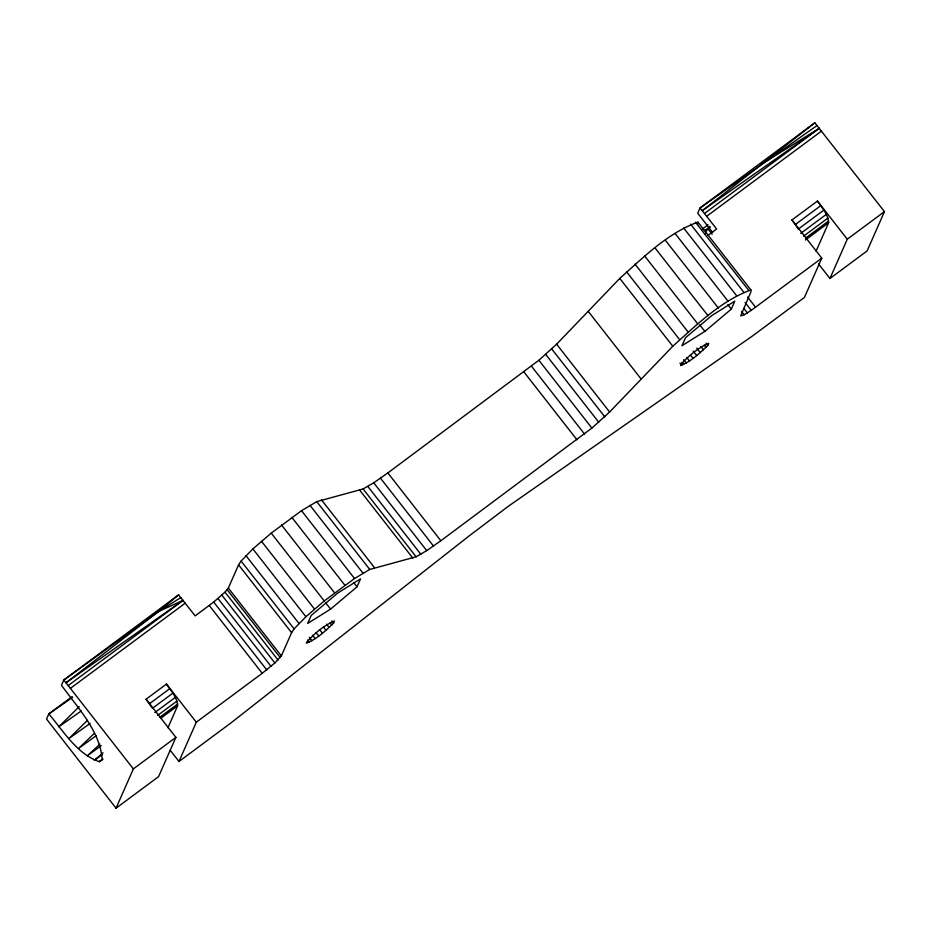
<?xml version="1.0" encoding="UTF-8"?>
<svg xmlns="http://www.w3.org/2000/svg" width="931" height="931" viewBox="0 0 931 931"><rect width="100%" height="100%" fill="white"/><g stroke="black" fill="none" stroke-linecap="round" stroke-linejoin="round"><path stroke-width="1.4" d="M697.889 224.068L697.913 222.125C667.876 232.994 643.426 257.282 619.778 278.416L556.622 344.191L538.874 360.262L387.843 472.936L373.715 482.805L363.102 488.961L316.749 501.634L301.516 510.7L271.224 533.126L252.883 548.906L241.082 561.067L238.569 564.861L228.328 588.078L224.999 592.151L213.688 602.043L195.184 615.88L178.589 594.874L63.75 680.072L61.469 685.251C77.238 707.141 100.56 731.673 102.166 759.731L99.361 761.709C76.936 753.982 63.541 731.254 48.831 713.914L72.024 696.702M697.913 222.125L750.921 289.948L750.91 291.892L740.704 315.912L744.172 314.771L751.247 310.349L821.77 258.143L791.944 219.984L817.465 201.049L847.28 239.209L829.952 278.497L818.558 263.915M167.941 727.774L177.646 705.768C177.297 697.459 170.908 690.686 166.486 684.052L146.074 699.204L151.672 707.176M816.056 251.242L828.613 222.777C828.264 214.456 821.875 207.694 817.465 201.049M72.606 697.342L48.831 713.914L46.55 719.081L116.038 808.201L133.366 768.901L175.889 737.352L146.074 699.204M175.889 737.352L158.561 776.64L116.038 808.201M170.21 750.27L178.985 761.488L196.313 722.2L262.228 673.288L274.878 662.965L281.348 655.901L291.589 632.684L294.103 628.89L305.903 616.729L324.232 600.949L354.536 578.523L369.77 569.446L416.11 556.785L426.735 550.628L440.852 540.76L591.883 428.085L609.63 412.014L672.787 346.239C696.446 325.105 720.885 300.818 750.921 289.948M357.027 586.821L360.541 578.838L337.627 593.163L311.21 615.449L307.684 623.421L330.598 609.107L357.027 586.821L353.571 582.399M731.289 309.127L734.803 301.155L711.901 315.469L685.472 337.755L681.957 345.727L704.86 331.413L731.289 309.127L727.833 304.705M821.77 258.143L804.442 297.431L752.283 336.126L508.547 506.115L469.015 536.012L230.865 722.991L178.985 761.488M712.634 232.471L697.726 213.176L700.007 208.009L814.834 122.799L884.45 211.628L867.122 250.928L829.952 278.497M705.163 233.821L707.711 228.584L709.888 226.745M333.566 623.048L334.462 621.012C323.709 625.504 314.108 633.732 306.427 642.506L306.45 643.17C316.889 639.073 325.617 630.857 333.566 623.048L331.832 620.826M707.839 345.354L708.735 343.33C697.971 347.81 688.37 356.049 680.689 364.812L680.724 365.476C691.151 361.391 699.879 353.163 707.839 345.354L706.105 343.143M79.205 706.652L58.746 726.832L81.288 710.958M87.444 720.35L68.859 738.597L90.132 723.422M94.054 733.605L78.518 748.489L96.172 735.734M99.908 744.183L87.165 755.914L101.235 745.638M103.038 752.783L94.252 760.406L102.433 754.389M180.812 597.597L158.526 611.504L63.75 680.072L65.985 682.795L158.526 611.504L178.589 594.874M102.736 758.986L99.361 761.709L102.852 759.114M814.834 122.799L702.23 210.732L700.007 208.009L817.069 125.522M183.035 600.367L65.985 682.795L68.196 685.565L183.035 600.367L158.526 611.504M819.28 128.292L702.23 210.732L704.453 213.49L819.28 128.292L761.186 164.356M68.196 685.565L70.407 688.37L185.234 603.16M704.453 213.49L706.664 216.295L821.491 131.096M702.311 229.061L708.049 224.802M707.967 235.415L716.602 229.003L706.664 216.295M149.437 703.755L169.849 688.603M823.807 210.173L798.286 229.107L795.307 224.534L820.828 205.611M152.416 708.316L172.84 693.164M154.825 712.587L175.249 697.435M800.707 233.378L826.216 214.444M157.63 715.427L176.913 701.113M803.534 236.195L827.892 218.122M159.585 717.429L177.74 703.952M805.513 238.173L828.706 220.961M160.632 718.395L177.646 705.768M805.42 239.989L828.613 222.777M847.28 239.209L884.45 211.628M704.139 230.679L710.202 227.141M707.711 228.584L712.134 234.251M695.422 222.16L748.443 289.983M747.628 297.07L755.588 307.242M690.581 224.15L743.59 291.973M745.068 302.435L751.247 310.349M683.668 228.002L736.689 295.825M743.822 308.394L747.36 312.921M741.518 311.385L744.172 314.771M675.091 233.472L728.112 301.295M665.351 240.245L718.371 308.068M655.028 247.925L708.049 315.749M699.681 324.779L704.86 331.413M644.729 256.06L697.738 323.883M704.278 345.133L706.012 347.344M700.822 346.483L703.429 349.812M635.047 264.16L688.067 331.983M696.784 348.159L700.24 352.593M693.223 351.068L696.691 355.502M626.563 271.759L679.583 339.582M690.395 355.002L692.99 358.33M686.822 357.562L689.417 360.891M683.61 359.68L686.205 363.009M619.778 278.416L672.787 346.239M681.841 362.322L683.575 364.545M679.979 363.16L681.701 365.383M588.194 311.303L641.215 379.126M556.622 344.191L609.63 412.014M551.746 348.985L604.766 416.809M545.741 354.432L598.749 422.255M538.874 360.262L591.883 428.085M531.485 366.197L584.505 434.021M523.944 371.958L576.964 439.781M387.843 472.936L440.852 540.76M380.5 478.231L433.509 546.055M373.715 482.805L426.735 550.628M367.815 486.436L420.835 554.259M363.102 488.961L416.11 556.785M359.773 490.241L412.794 558.065M321.428 499.772L374.437 567.596M316.749 501.634L369.77 569.446M309.976 505.347L362.997 573.17M301.516 510.7L354.536 578.523M291.845 517.392L344.866 585.215M281.546 525.014L334.566 592.838M271.224 533.126L324.232 600.949M325.408 602.473L330.598 609.107M330.016 622.816L331.75 625.038M326.56 624.177L329.155 627.506M261.471 541.248L314.492 609.072M323.383 626.959L325.978 630.287M319.822 629.868L322.417 633.185M252.883 548.906L305.903 616.729M316.133 632.696L318.728 636.024M312.56 635.256L315.155 638.585M245.947 555.644L298.967 623.467M309.348 637.374L311.943 640.703M307.579 640.016L309.313 642.227M241.082 561.067L294.103 628.89M238.569 564.861L291.589 632.684M228.328 588.078L281.348 655.901M227.199 589.742L280.219 657.565M224.999 592.151L278.02 659.974M221.857 595.153L274.878 662.965M218.005 598.517L271.014 666.34M213.688 602.043L266.708 669.866M209.219 605.464L262.228 673.288M166.486 684.052L196.313 722.2M70.407 688.37L133.366 768.901M791.944 219.984L795.307 224.534"/></g></svg>
